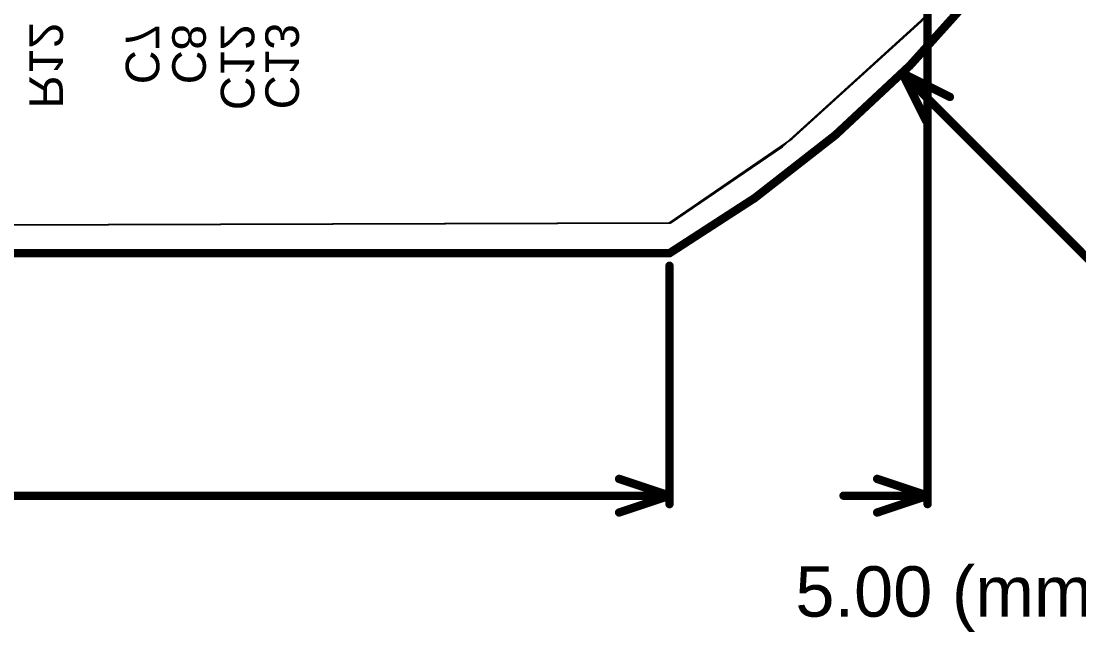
# Model space of a CAD drawing. Header units: millimetres. Extents: x -8 to 110, y -24 to 86.
# Drawn here: x 52.59 to 84.57, y -23.95 to -5.49 of the extents above; entities that cross this region are included whole.
import ezdxf

# ---------------------------------------------------------------- set-up
doc = ezdxf.new("R2010")
doc.units = ezdxf.units.MM
for name, color, linetype in [('BottomLayer', 5, 'Continuous'), ('BottomOverlay', 54, 'Continuous'), ('Mechanical1', 6, 'Continuous'), ('Mechanical2', 216, 'Continuous'), ('TopLayer', 1, 'Continuous')]:
    doc.layers.add(name, color=color, linetype=linetype)
doc.styles.add('Arial', font='', dxfattribs={"height": 0.2})
doc.styles.get('Arial').set_extended_font_data('Arial')

msp = doc.modelspace()

# ---------------------------------------------------------------- linework, layer by layer
at = {"layer": 'BottomLayer'}
for p, q in [((83.26, -1.174), (79.806, -5.492)), ((79.806, -5.492), (75.894, -9.048)), ((75.894, -9.048), (72.17, -11.588)), ((72.17, -11.588), (7.827, -11.788))]:
    msp.add_line(p, q, dxfattribs=at)
at = {"layer": 'Mechanical1', "const_width": 0.254}
for points in [[(80, -20.085), (80, -1.604)], [(79.236, -7.059), (80.673, -7.777)], [(79.236, -7.059), (79.955, -8.495)], [(79.236, -7.059), (90.102, -17.924)], [(72.195, -20.085), (72.195, -12.881)], [(70.671, -19.323), (72.195, -19.831)], [(78.476, -19.323), (80, -19.831)], [(46.856, -19.831), (72.195, -19.831)], [(70.671, -20.339), (72.195, -19.831)], [(77.46, -19.831), (80, -19.831)], [(78.476, -20.339), (80, -19.831)]]:
    msp.add_lwpolyline(points, dxfattribs=at)
at = {"layer": 'Mechanical1', "const_width": 0.127}
for points in [[(79.173, -7.059, 1), (79.3, -7.059, 1)], [(79.173, -7.059, 1), (79.3, -7.059, 1)], [(79.173, -7.059, 1), (79.3, -7.059, 1)], [(80.61, -7.777, 1), (80.737, -7.777, 1)], [(79.891, -8.495, 1), (80.018, -8.495, 1)], [(72.131, -12.881, 1), (72.258, -12.881, 1)], [(70.607, -19.323, 1), (70.734, -19.323, 1)], [(78.412, -19.323, 1), (78.539, -19.323, 1)], [(72.131, -19.831, 1), (72.258, -19.831, 1)], [(72.131, -19.831, 1), (72.258, -19.831, 1)], [(72.131, -19.831, 1), (72.258, -19.831, 1)], [(77.396, -19.831, 1), (77.523, -19.831, 1)], [(79.936, -19.831, 1), (80.063, -19.831, 1)], [(79.936, -19.831, 1), (80.063, -19.831, 1)], [(79.936, -19.831, 1), (80.063, -19.831, 1)], [(72.131, -20.085, 1), (72.258, -20.085, 1)], [(79.936, -20.085, 1), (80.063, -20.085, 1)], [(70.607, -20.339, 1), (70.734, -20.339, 1)], [(78.412, -20.339, 1), (78.539, -20.339, 1)]]:
    msp.add_lwpolyline(points, format="xyb", close=True, dxfattribs=at)
at = {"layer": 'Mechanical2', "const_width": 0.254}
msp.add_lwpolyline([(85, 0.544, -0.132866), (72.195, -12.5)], format="xyb", dxfattribs=at)
msp.add_lwpolyline([(7.805, -12.5), (72.195, -12.5)], dxfattribs=at)
at = {"layer": 'Mechanical2', "const_width": 0.127}
msp.add_lwpolyline([(72.131, -12.5, 1), (72.258, -12.5, 1)], format="xyb", close=True, dxfattribs=at)
msp.add_lwpolyline([(72.131, -12.5, 1), (72.258, -12.5, 1)], format="xyb", close=True, dxfattribs=at)
at = {"layer": 'TopLayer'}
for p, q in [((79.902, -5.372), (75.602, -9.281)), ((75.602, -9.281), (72.219, -11.588)), ((72.219, -11.588), (7.827, -11.788))]:
    msp.add_line(p, q, dxfattribs=at)

# ---------------------------------------------------------------- texts
at = {"layer": 'BottomOverlay', "style": 'Arial', "text_generation_flag": 2}
for s, p in [('R12', (52.832, -8.128)), ('C7', (55.747, -7.394)), ('C8', (57.154, -7.394)), ('C12', (58.623, -8.178)), ('C13', (59.97, -8.153))]:
    msp.add_text(s, height=1.016, rotation=270, dxfattribs=at).set_placement(p)
at = {"layer": 'Mechanical1', "style": 'Arial'}
msp.add_text('5.00 (mm)', height=1.524, dxfattribs=at).set_placement((76, -23.488))

doc.saveas('drawing.dxf')
